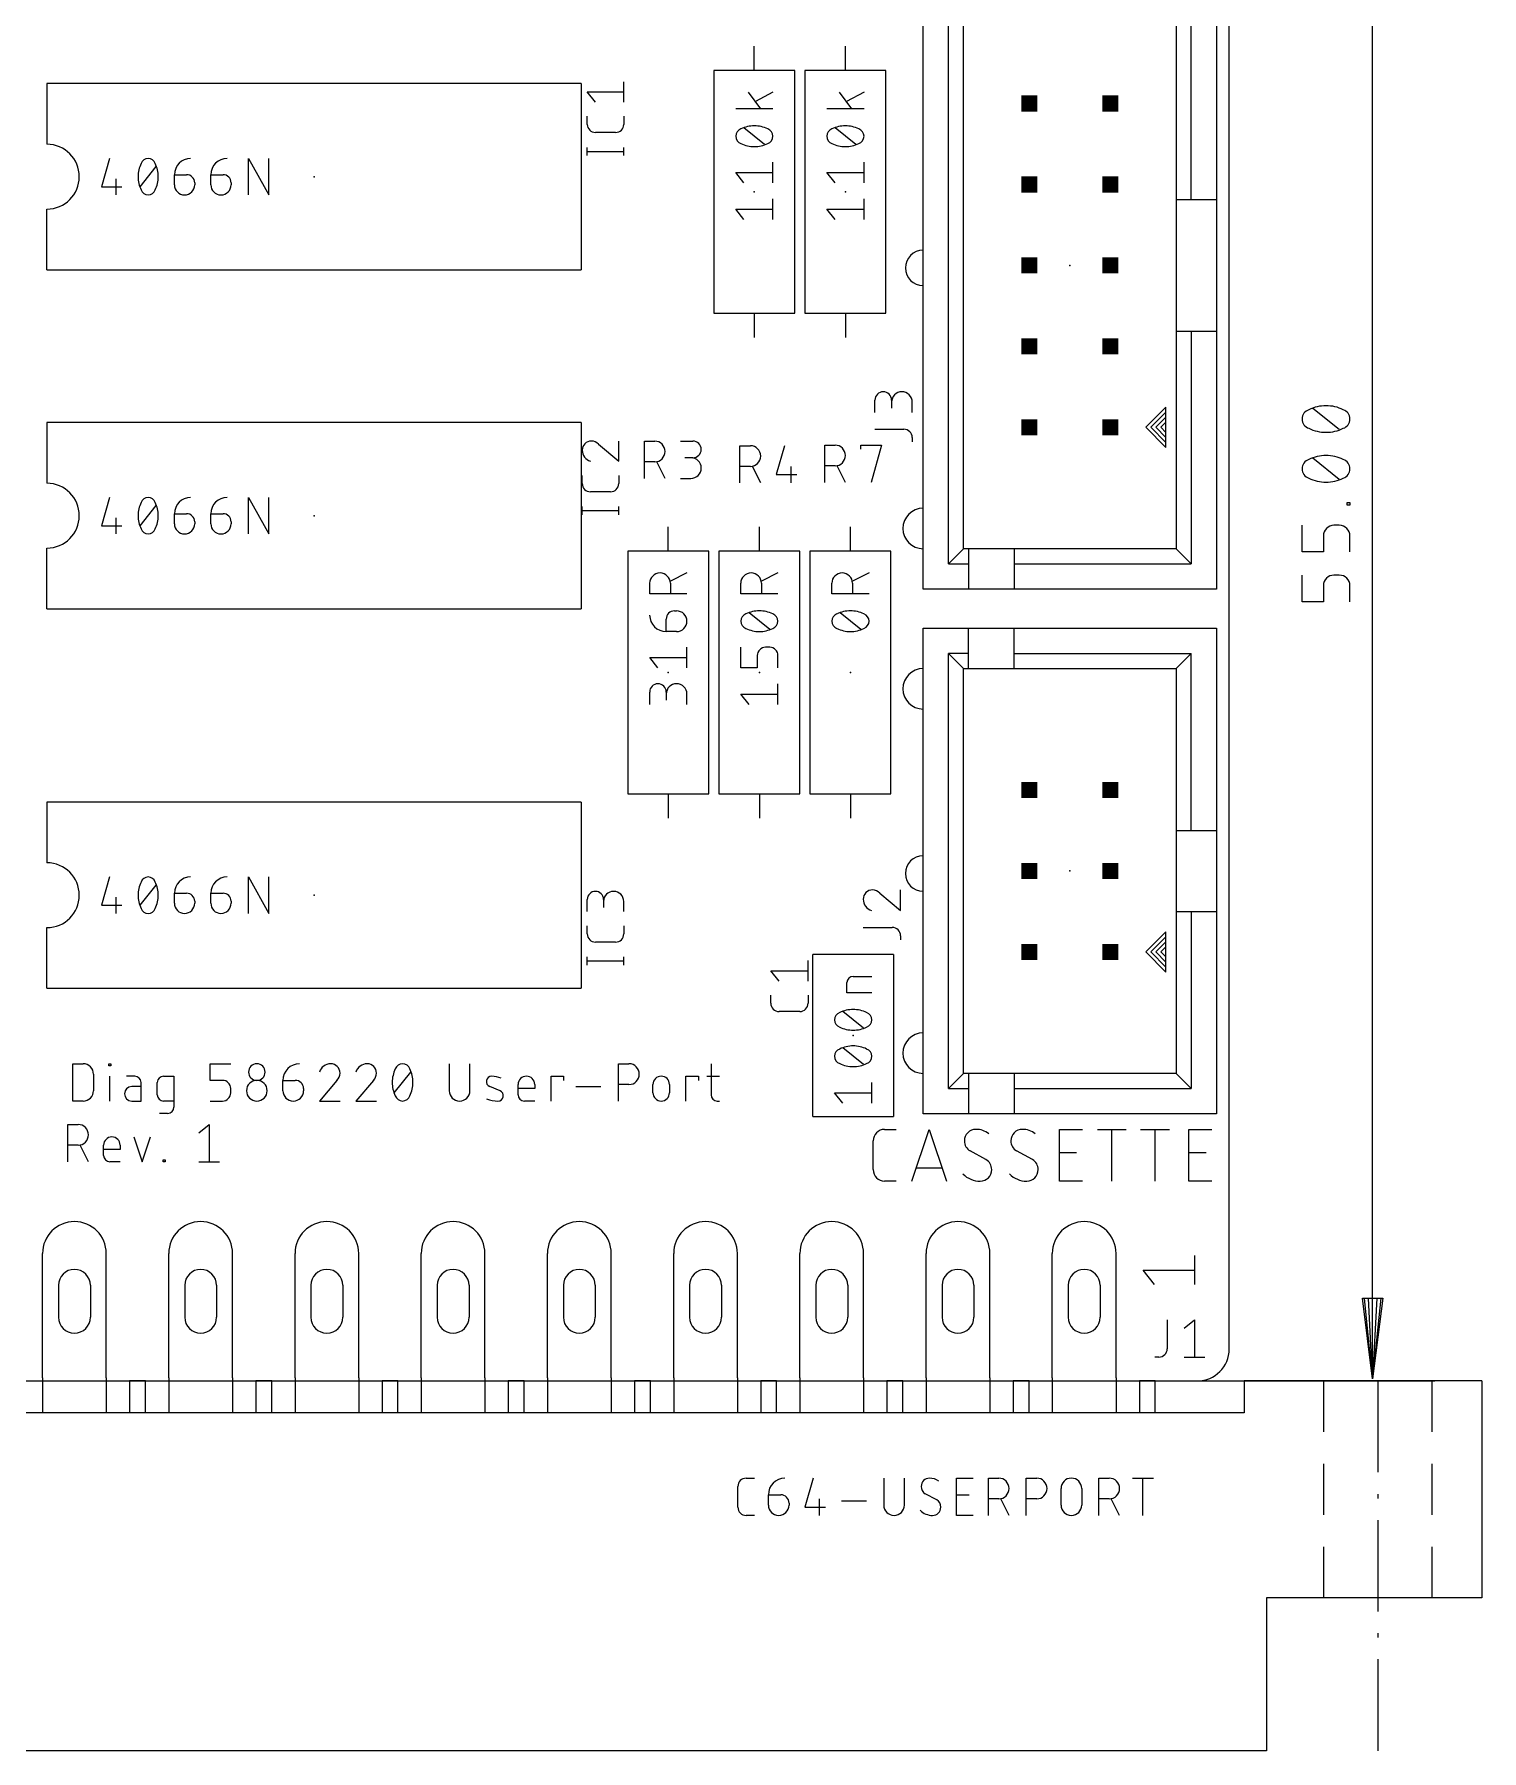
# Model space of a CAD drawing. Extents: x -7.6 to 60.9, y -11.6 to 79.9.
# Drawn here: x 15.5 to 60.9, y -11.6 to 42.2 of the extents above; entities that cross this region are included whole.
import ezdxf

# ---------------------------------------------------------------- set-up
doc = ezdxf.new("R2010")
doc.units = 0
for name, color, linetype in [('20', 30, 'CONTINUOUS'), ('21', 253, 'CONTINUOUS'), ('23', 7, 'CONTINUOUS'), ('25', 253, 'CONTINUOUS'), ('27', 253, 'CONTINUOUS'), ('47', 253, 'CONTINUOUS'), ('51', 253, 'CONTINUOUS')]:
    doc.layers.add(name, color=color, linetype=linetype)

# ---------------------------------------------------------------- blocks, each defined once
blk = doc.blocks.new('RECT')
blk.add_solid([(-0.5, -0.5), (0.5, -0.5), (-0.5, 0.5), (0.5, 0.5)])

msp = doc.modelspace()

# ---------------------------------------------------------------- linework, layer by layer
at = {"layer": '20'}
for p, q in [((53, 1), (53, 54)), ((1, 0), (52, 0))]:
    msp.add_line(p, q, dxfattribs=at)
msp.add_arc((52, 1), 1, 270, 0, dxfattribs=at)
at = {"layer": '21'}
for p, q in [((43.3962, 24.84), (43.3962, 45.16)), ((52.6038, 45.16), (52.6038, 37.0638)), ((44.19, 25.6337), (44.19, 44.3663)), ((51.81, 37.0638), (51.81, 44.3663)), ((44.6662, 26.11), (44.6662, 43.89)), ((51.3338, 43.89), (51.3338, 37.0638)), ((38.1, 41.1163), (38.1, 41.8783)), ((40.9575, 41.1163), (40.9575, 41.8783)), ((36.83, 41.1163), (36.83, 33.4963)), ((39.37, 41.1163), (36.83, 41.1163)), ((39.37, 33.4963), (39.37, 41.1163)), ((39.6875, 41.1163), (39.6875, 33.4963)), ((42.2275, 41.1163), (39.6875, 41.1163)), ((42.2275, 33.4963), (42.2275, 41.1163)), ((32.6707, 40.7035), (15.9068, 40.7035)), ((15.9068, 40.7035), (15.9068, 38.7985)), ((32.6707, 40.7035), (32.6707, 34.8615)), ((15.9068, 34.8615), (15.9068, 36.7665)), ((51.3338, 37.0638), (51.3338, 32.9362)), ((51.3338, 37.0638), (51.81, 37.0638)), ((51.81, 37.0638), (52.6038, 37.0638)), ((52.6038, 37.0638), (52.6038, 32.9362)), ((15.9068, 34.8615), (32.6707, 34.8615)), ((36.83, 33.4963), (39.37, 33.4963)), ((38.1, 33.4963), (38.1, 32.7343)), ((39.6875, 33.4963), (42.2275, 33.4963)), ((40.9575, 33.4963), (40.9575, 32.7343)), ((51.3338, 32.9362), (51.3338, 26.11)), ((51.3338, 32.9362), (51.81, 32.9362)), ((51.81, 32.9362), (52.6038, 32.9362)), ((51.81, 32.9362), (51.81, 25.6337)), ((52.6038, 32.9362), (52.6038, 24.84)), ((51.0162, 30.555), (50.3812, 29.92)), ((51.0162, 30.3962), (50.54, 29.92)), ((51.0162, 30.2375), (50.6987, 29.92)), ((51.0162, 30.3962), (51.0162, 30.555)), ((51.0162, 30.2375), (51.0162, 30.3962)), ((51.0162, 30.0787), (51.0162, 30.2375)), ((32.6707, 30.0673), (15.9068, 30.0673)), ((15.9068, 30.0673), (15.9068, 28.1623)), ((32.6707, 30.0673), (32.6707, 24.2253)), ((50.3812, 29.92), (51.0162, 29.285)), ((50.54, 29.92), (51.0162, 29.4437)), ((50.6987, 29.92), (51.0162, 29.6025)), ((51.0162, 30.0787), (50.8575, 29.92)), ((50.8575, 29.92), (51.0162, 29.7612)), ((51.0162, 29.7612), (51.0162, 30.0787)), ((51.0162, 29.6025), (51.0162, 29.7612)), ((51.0162, 29.4437), (51.0162, 29.6025)), ((51.0162, 29.285), (51.0162, 29.4437)), ((35.4013, 26.035), (35.4013, 26.797)), ((38.2587, 26.035), (38.2587, 26.797)), ((41.1163, 26.035), (41.1163, 26.797)), ((15.9068, 24.2253), (15.9068, 26.1303)), ((34.1313, 26.035), (34.1313, 18.415)), ((36.6713, 26.035), (34.1313, 26.035)), ((36.6713, 18.415), (36.6713, 26.035)), ((36.9888, 26.035), (36.9888, 18.415)), ((39.5288, 26.035), (36.9888, 26.035)), ((39.5288, 18.415), (39.5288, 26.035)), ((39.8463, 26.035), (39.8463, 18.415)), ((42.3863, 26.035), (39.8463, 26.035)), ((42.3863, 18.415), (42.3863, 26.035)), ((44.19, 25.6337), (44.6662, 26.11)), ((44.825, 26.11), (44.6662, 26.11)), ((46.2537, 26.11), (44.825, 26.11)), ((44.825, 26.11), (44.825, 25.6337)), ((51.3338, 26.11), (46.2537, 26.11)), ((46.2537, 26.11), (46.2537, 25.6337)), ((51.81, 25.6337), (51.3338, 26.11)), ((44.19, 25.6337), (44.825, 25.6337)), ((44.825, 25.6337), (44.825, 24.84)), ((46.2537, 25.6337), (46.2537, 24.84)), ((46.2537, 25.6337), (51.81, 25.6337)), ((44.825, 24.84), (43.3962, 24.84)), ((46.2537, 24.84), (44.825, 24.84)), ((52.6038, 24.84), (46.2537, 24.84)), ((15.9068, 24.2253), (32.6707, 24.2253)), ((43.3962, 8.38), (43.3962, 23.62)), ((43.3962, 23.62), (44.825, 23.62)), ((44.825, 23.62), (46.2537, 23.62)), ((44.825, 22.8263), (44.825, 23.62)), ((46.2537, 23.62), (52.6038, 23.62)), ((46.2537, 22.8263), (46.2537, 23.62)), ((52.6038, 23.62), (52.6038, 17.27)), ((44.19, 9.1737), (44.19, 22.8263)), ((44.825, 22.8263), (44.19, 22.8263)), ((44.6662, 22.35), (44.19, 22.8263)), ((44.825, 22.35), (44.825, 22.8263)), ((46.2537, 22.35), (46.2537, 22.8263)), ((46.2537, 22.8263), (51.81, 22.8263)), ((51.3338, 22.35), (51.81, 22.8263)), ((51.81, 17.27), (51.81, 22.8263)), ((44.6662, 9.65), (44.6662, 22.35)), ((44.6662, 22.35), (44.825, 22.35)), ((44.825, 22.35), (46.2537, 22.35)), ((46.2537, 22.35), (51.3338, 22.35)), ((51.3338, 22.35), (51.3338, 17.27)), ((34.1313, 18.415), (36.6713, 18.415)), ((35.4013, 18.415), (35.4013, 17.653)), ((36.9888, 18.415), (39.5288, 18.415)), ((38.2587, 18.415), (38.2587, 17.653)), ((39.8463, 18.415), (42.3863, 18.415)), ((41.1163, 18.415), (41.1163, 17.653)), ((32.6707, 18.161), (15.9068, 18.161)), ((15.9068, 18.161), (15.9068, 16.256)), ((32.6707, 18.161), (32.6707, 12.319)), ((51.3338, 17.27), (51.3338, 14.73)), ((51.3338, 17.27), (51.81, 17.27)), ((51.81, 17.27), (52.6038, 17.27)), ((52.6038, 17.27), (52.6038, 14.73)), ((51.3338, 14.73), (51.3338, 9.65)), ((51.3338, 14.73), (51.81, 14.73)), ((51.81, 14.73), (52.6038, 14.73)), ((51.81, 14.73), (51.81, 9.1737)), ((52.6038, 14.73), (52.6038, 8.38)), ((15.9068, 12.319), (15.9068, 14.224)), ((51.0162, 14.095), (50.3812, 13.46)), ((51.0162, 13.9362), (51.0162, 14.095)), ((51.0162, 13.9362), (50.54, 13.46)), ((51.0162, 13.7775), (50.6987, 13.46)), ((51.0162, 13.6187), (50.8575, 13.46)), ((51.0162, 13.7775), (51.0162, 13.9362)), ((51.0162, 13.6187), (51.0162, 13.7775)), ((51.0162, 13.3012), (51.0162, 13.6187)), ((39.9312, 8.3), (39.9312, 13.38)), ((42.4713, 13.38), (39.9312, 13.38)), ((42.4713, 13.38), (42.4713, 8.3)), ((50.3812, 13.46), (51.0162, 12.825)), ((50.54, 13.46), (51.0162, 12.9837)), ((50.6987, 13.46), (51.0162, 13.1425)), ((50.8575, 13.46), (51.0162, 13.3012)), ((51.0162, 13.1425), (51.0162, 13.3012)), ((51.0162, 12.9837), (51.0162, 13.1425)), ((51.0162, 12.825), (51.0162, 12.9837)), ((15.9068, 12.319), (32.6707, 12.319)), ((16.7196, 8.782), (16.7196, 9.9505)), ((16.7196, 9.9505), (17.0441, 9.9505)), ((17.8498, 9.8855), (17.8498, 9.9505)), ((17.8498, 9.9505), (17.9148, 9.9505)), ((17.9148, 9.8855), (17.8498, 9.8855)), ((17.9148, 9.9505), (17.9148, 9.8855)), ((21.0248, 9.4312), (21.0248, 9.9505)), ((21.0248, 9.9505), (21.6739, 9.9505)), ((28.5305, 9.9505), (28.5305, 9.1066)), ((29.1796, 9.1066), (29.1796, 9.9505)), ((33.8434, 8.782), (33.8434, 9.9505)), ((33.8434, 9.9505), (34.1679, 9.9505)), ((36.7438, 9.9505), (36.7438, 8.9768)), ((17.3687, 9.6259), (17.3687, 9.1066)), ((17.8823, 8.782), (17.8823, 9.561)), ((18.6652, 9.561), (18.4056, 9.561)), ((18.86, 9.2364), (18.5679, 9.2364)), ((18.86, 8.782), (18.86, 9.3663)), ((19.3694, 8.9768), (19.3694, 9.3663)), ((19.5641, 9.561), (19.8887, 9.561)), ((19.8887, 9.561), (19.8887, 8.5873)), ((21.4143, 9.4312), (21.0248, 9.4312)), ((21.6739, 9.0417), (21.6739, 9.1715)), ((23.3108, 9.4312), (23.7003, 9.4312)), ((23.3108, 9.1066), (23.3108, 9.4312)), ((23.9599, 9.1715), (23.9599, 9.1066)), ((25.0056, 9.4312), (24.4538, 8.782)), ((26.1486, 9.4312), (25.5968, 8.782)), ((26.8047, 9.0417), (27.324, 9.6908)), ((30.1222, 9.1066), (29.7977, 9.2364)), ((30.6909, 8.9768), (30.6909, 9.3013)), ((31.2102, 9.1715), (30.6909, 9.1715)), ((31.2102, 9.3013), (31.2102, 9.1715)), ((31.7263, 8.782), (31.7263, 9.561)), ((31.7263, 9.561), (32.1157, 9.561)), ((32.1157, 9.561), (32.1157, 9.4312)), ((32.5042, 9.2364), (33.2831, 9.2364)), ((34.1679, 9.3013), (33.8434, 9.3013)), ((34.92, 9.0417), (34.92, 9.3013)), ((35.4393, 9.3013), (35.4393, 9.0417)), ((35.9554, 8.782), (35.9554, 9.561)), ((35.9554, 9.561), (36.3448, 9.561)), ((36.3448, 9.561), (36.3448, 9.4312)), ((36.614, 9.561), (37.0035, 9.561)), ((44.19, 9.1737), (44.6662, 9.65)), ((44.19, 9.1737), (44.825, 9.1737)), ((44.825, 9.65), (44.6662, 9.65)), ((46.2537, 9.65), (44.825, 9.65)), ((44.825, 9.65), (44.825, 9.1737)), ((44.825, 9.1737), (44.825, 8.38)), ((51.3338, 9.65), (46.2537, 9.65)), ((46.2537, 9.65), (46.2537, 9.1737)), ((46.2537, 9.1737), (46.2537, 8.38)), ((46.2537, 9.1737), (51.81, 9.1737)), ((51.81, 9.1737), (51.3338, 9.65)), ((17.0441, 8.782), (16.7196, 8.782)), ((18.5679, 8.782), (18.86, 8.782)), ((19.8887, 8.782), (19.5641, 8.782)), ((21.0248, 8.782), (21.4143, 8.782)), ((24.4538, 8.782), (25.1029, 8.782)), ((25.5968, 8.782), (26.2459, 8.782)), ((31.2102, 8.782), (30.8857, 8.782)), ((36.9385, 8.782), (37.0035, 8.782)), ((19.6939, 8.3926), (19.4343, 8.3926)), ((39.9312, 8.3), (42.4713, 8.3)), ((44.825, 8.38), (43.3962, 8.38)), ((46.2537, 8.38), (44.825, 8.38)), ((52.6038, 8.38), (46.2537, 8.38)), ((16.5608, 6.8771), (16.5608, 8.0455)), ((16.5608, 8.0455), (16.8854, 8.0455)), ((18.6376, 7.656), (18.8973, 6.8771)), ((18.8973, 6.8771), (19.1569, 7.656)), ((20.6682, 7.7858), (20.9928, 8.0455)), ((20.9928, 8.0455), (20.9928, 6.8771)), ((42.1887, 7.8931), (42.5499, 7.8931)), ((43.0437, 6.2675), (43.5856, 7.8931)), ((43.5856, 7.8931), (44.1274, 6.2675)), ((47.67, 6.2675), (47.67, 7.8931)), ((47.67, 7.8931), (48.3925, 7.8931)), ((48.8655, 7.8931), (49.7686, 7.8931)), ((49.317, 6.2675), (49.317, 7.8931)), ((50.2202, 7.8931), (51.1233, 7.8931)), ((50.6717, 6.2675), (50.6717, 7.8931)), ((51.7342, 6.2675), (51.7342, 7.8931)), ((51.7342, 7.8931), (52.4567, 7.8931)), ((16.8854, 7.3963), (16.5608, 7.3963)), ((17.2099, 6.8771), (16.9503, 7.3963)), ((17.6851, 7.0718), (17.6851, 7.3963)), ((18.2044, 7.2665), (17.6851, 7.2665)), ((18.2044, 7.3963), (18.2044, 7.2665)), ((41.8274, 6.6287), (41.8274, 7.5318)), ((45.3675, 6.9448), (44.8708, 7.2157)), ((46.8264, 6.9448), (46.3297, 7.2157)), ((47.67, 7.1706), (48.2119, 7.1706)), ((51.7342, 7.1706), (52.276, 7.1706)), ((18.2044, 6.8771), (17.8799, 6.8771)), ((19.5506, 6.8771), (19.5506, 6.942)), ((19.5506, 6.942), (19.6155, 6.942)), ((19.6155, 6.8771), (19.5506, 6.8771)), ((19.6155, 6.942), (19.6155, 6.8771)), ((20.6682, 6.8771), (21.3173, 6.8771)), ((43.992, 6.6739), (43.1792, 6.6739)), ((42.5499, 6.2675), (42.1887, 6.2675)), ((48.3925, 6.2675), (47.67, 6.2675)), ((52.4567, 6.2675), (51.7342, 6.2675)), ((51.9238, 3.0287), (51.9238, 3.9318)), ((50.6594, 3.0287), (50.2982, 3.4803)), ((50.2982, 3.4803), (51.9238, 3.4803)), ((15.77, 0.1), (15.77, -1)), ((17.77, 0.1), (17.77, -1)), ((19, 0), (18.5, 0)), ((18.5, 0), (18.5, -1)), ((19, -1), (19, 0)), ((19.73, 0.1), (19.73, -1)), ((21.73, 0.1), (21.73, -1)), ((22.96, 0), (22.46, 0)), ((22.46, 0), (22.46, -1)), ((22.96, -1), (22.96, 0)), ((23.69, 0.1), (23.69, -1)), ((25.69, 0.1), (25.69, -1)), ((26.92, 0), (26.42, 0)), ((26.42, 0), (26.42, -1)), ((26.92, -1), (26.92, 0)), ((27.65, 0.1), (27.65, -1)), ((29.65, 0.1), (29.65, -1)), ((30.88, 0), (30.38, 0)), ((30.38, 0), (30.38, -1)), ((30.88, -1), (30.88, 0)), ((31.61, 0.1), (31.61, -1)), ((33.61, 0.1), (33.61, -1)), ((34.84, 0), (34.34, 0)), ((34.34, 0), (34.34, -1)), ((34.84, -1), (34.84, 0)), ((35.57, 0.1), (35.57, -1)), ((37.57, 0.1), (37.57, -1)), ((38.8, 0), (38.3, 0)), ((38.3, 0), (38.3, -1)), ((38.8, -1), (38.8, 0)), ((39.53, 0.1), (39.53, -1)), ((41.53, 0.1), (41.53, -1)), ((42.76, 0), (42.26, 0)), ((42.26, 0), (42.26, -1)), ((42.76, -1), (42.76, 0)), ((43.49, 0.1), (43.49, -1)), ((45.49, 0.1), (45.49, -1)), ((46.72, 0), (46.22, 0)), ((46.22, 0), (46.22, -1)), ((46.72, -1), (46.72, 0)), ((47.45, 0.1), (47.45, -1)), ((49.45, 0.1), (49.45, -1)), ((50.68, 0), (50.18, 0)), ((50.18, 0), (50.18, -1)), ((50.68, -1), (50.68, 0)), ((55.97, 0), (53.47, 0)), ((53.47, 0), (53.47, -1)), ((57.67, 0), (55.97, 0)), ((55.97, -1.6), (55.97, 0)), ((59.37, 0), (57.67, 0)), ((57.67, -2.8667), (57.67, 0)), ((60.92, 0), (59.37, 0)), ((59.37, -1.6), (59.37, 0)), ((60.92, 0), (60.92, -6.8)), ((53.47, -1), (-0.13, -1)), ((55.97, -4.2), (55.97, -2.6)), ((59.37, -4.2), (59.37, -2.6)), ((57.67, -3.6853), (57.67, -3.548)), ((57.67, -7.2333), (57.67, -4.3667)), ((55.97, -6.8), (55.97, -5.2)), ((59.37, -6.8), (59.37, -5.2)), ((55.97, -6.8), (54.17, -6.8)), ((54.17, -6.8), (54.17, -11.6)), ((59.37, -6.8), (55.97, -6.8)), ((60.92, -6.8), (59.37, -6.8)), ((57.67, -8.052), (57.67, -7.9147)), ((57.67, -11.6), (57.67, -8.7333)), ((54.17, -11.6), (-0.83, -11.6))]:
    msp.add_line(p, q, dxfattribs=at)
for centre, radius, start, end in [((15.9068, 37.7825), 1.016, 270, 90), ((43.3962, 34.9207), 0.5556, 90, 270), ((15.9068, 27.1463), 1.016, 270, 90), ((43.3962, 26.745), 0.635, 90, 270), ((43.3962, 21.715), 0.635, 90, 270), ((15.9068, 15.24), 1.016, 270, 90), ((43.3962, 15.9207), 0.5556, 90, 270), ((43.3962, 10.285), 0.635, 90, 270), ((17.0441, 9.6259), 0.3246, 0, 90), ((22.4924, 9.6908), 0.2596, 0, 180), ((23.8301, 9.4312), 0.5193, 90.0003, 180), ((24.8108, 9.5752), 0.3753, 90.0001, 162.0549), ((24.8108, 9.6584), 0.2921, 0, 90), ((25.9538, 9.5752), 0.3753, 90.0001, 162.0549), ((25.9538, 9.6584), 0.2921, 0, 90), ((27.7027, 9.3663), 0.9628, 154.0109, 180.0001), ((27.0644, 9.7103), 0.2402, 90, 161.0751), ((27.0644, 9.7103), 0.2402, 18.9248, 90.0002), ((26.4261, 9.3663), 0.9629, 359.9999, 25.9891), ((34.1679, 9.6259), 0.3246, 270, 90), ((18.5679, 9.0092), 0.2272, 90, 270), ((18.6652, 9.3663), 0.1947, 0, 90), ((19.5641, 9.3663), 0.1947, 90, 180), ((21.4143, 9.1715), 0.2596, 0, 90), ((22.4924, 9.1066), 0.3246, 0, 180), ((22.4924, 9.6908), 0.2596, 180, 0), ((23.7003, 9.1715), 0.2596, 0, 90), ((24.7892, 9.6584), 0.3138, 313.604, 359.9996), ((25.9322, 9.6584), 0.3138, 313.604, 359.9996), ((27.7027, 9.3663), 0.9629, 180, 205.9888), ((26.4261, 9.3663), 0.9629, 334.0112, 360), ((29.8602, 9.3927), 0.1683, 89.1818, 248.1989), ((29.8521, 8.8239), 0.7371, 65.7612, 89.1819), ((30.9506, 9.3013), 0.2596, 0, 180), ((35.1797, 9.3013), 0.2596, 0, 180), ((17.0441, 9.1066), 0.3246, 269.9994, 0), ((19.5641, 8.9768), 0.1947, 180, 270), ((21.4143, 9.0417), 0.2596, 270, 0), ((22.4924, 9.1066), 0.3246, 180, 0), ((23.6354, 9.1066), 0.3246, 180, 0), ((27.0644, 9.0222), 0.2402, 198.9254, 269.9998), ((27.0644, 9.0222), 0.2402, 270, 341.0747), ((28.8551, 9.1066), 0.3246, 180, 0), ((30.0731, 9.8828), 1.1008, 250.209, 269.1819), ((30.0597, 8.9503), 0.1683, 269.1818, 68.1989), ((30.8857, 8.9768), 0.1947, 180, 270), ((35.1797, 9.0417), 0.2596, 180, 0), ((36.9385, 8.9768), 0.1947, 180, 270), ((19.6939, 8.5873), 0.1947, 270.0009, 0), ((16.8854, 7.7209), 0.3246, 270, 90), ((17.9448, 7.3963), 0.2596, 0, 180), ((42.1887, 7.5318), 0.3612, 90.0005, 180), ((45.0514, 7.5318), 0.3612, 89.9995, 180), ((45.0514, 7.2157), 0.6773, 53.1301, 89.9995), ((46.5103, 7.5318), 0.3612, 89.9995, 180), ((46.5103, 7.2157), 0.6773, 53.1301, 89.9995), ((17.8799, 7.0718), 0.1947, 180, 270), ((45.0571, 7.5318), 0.3669, 179.9998, 239.49), ((46.516, 7.5318), 0.3669, 179.9998, 239.49), ((42.1887, 6.6287), 0.3612, 180, 270), ((45.1869, 7.0306), 0.7631, 224.7608, 269.9999), ((45.1869, 6.6287), 0.3612, 270, 0), ((45.1812, 6.6287), 0.3669, 0, 59.4898), ((46.6458, 7.0306), 0.7631, 224.7608, 269.9999), ((46.6458, 6.6287), 0.3612, 270, 0), ((46.6402, 6.6287), 0.3669, 0, 59.4898)]:
    msp.add_arc(centre, radius, start, end, dxfattribs=at)
at = {"layer": '23'}
for p in [(24.2888, 37.7825), (38.1, 37.3062), (40.9575, 37.3062), (48, 35), (24.2888, 27.1463), (35.4013, 22.225), (38.2587, 22.225), (41.1163, 22.225), (48, 16), (24.2888, 15.24), (41.2013, 10.84), (26.67, 0)]:
    msp.add_point(p, dxfattribs=at)
at = {"layer": '25'}
for p, q in [((33.1153, 40.1256), (32.8612, 40.4431)), ((32.8612, 40.4431), (34.0042, 40.4431)), ((34.0042, 40.1256), (34.0042, 40.7606)), ((32.8612, 39.4234), (32.8612, 39.6774)), ((34.0042, 39.6774), (34.0042, 39.4234)), ((33.7503, 39.1694), (33.1153, 39.1694)), ((32.8612, 38.4492), (32.8612, 38.7033)), ((32.8612, 38.5763), (34.0042, 38.5763)), ((34.0042, 38.4492), (34.0042, 38.7033)), ((41.8858, 30.3851), (41.8858, 30.7746)), ((42.4051, 30.7746), (42.4051, 30.515)), ((43.0542, 30.3851), (43.0542, 30.7097)), ((41.8858, 29.8578), (42.7946, 29.8578)), ((33.2105, 29.3941), (33.8455, 28.8544)), ((33.8455, 28.8544), (33.8455, 29.4894)), ((34.6508, 28.3171), (34.6508, 29.4855)), ((34.6508, 29.4855), (34.9754, 29.4855)), ((35.7864, 29.4855), (36.1759, 29.4855)), ((37.6508, 28.1745), (37.6508, 29.343)), ((37.6508, 29.343), (37.9754, 29.343)), ((39.0461, 29.343), (38.7864, 28.4342)), ((40.3096, 28.1908), (40.3096, 29.3592)), ((40.3096, 29.3592), (40.6341, 29.3592)), ((41.4452, 29.2294), (41.4452, 29.3592)), ((41.4452, 29.3592), (42.0943, 29.3592)), ((42.0943, 29.3592), (41.7697, 28.1908)), ((43.0542, 29.5982), (43.0542, 29.4683)), ((34.9754, 28.8363), (34.6508, 28.8363)), ((35.2999, 28.3171), (35.0403, 28.8363)), ((36.1759, 28.9662), (35.9163, 28.9662)), ((37.9754, 28.6938), (37.6508, 28.6938)), ((38.2999, 28.1745), (38.0403, 28.6938)), ((39.2408, 28.6938), (39.2408, 28.1745)), ((40.6341, 28.7101), (40.3096, 28.7101)), ((40.9587, 28.1908), (40.699, 28.7101)), ((32.7025, 28.1522), (32.7025, 28.4062)), ((33.8455, 28.4062), (33.8455, 28.1522)), ((35.7864, 28.3171), (36.111, 28.3171)), ((38.7864, 28.4342), (39.4355, 28.4342)), ((33.5915, 27.8982), (32.9565, 27.8982)), ((32.7025, 27.178), (32.7025, 27.432)), ((32.7025, 27.305), (33.8455, 27.305)), ((33.8455, 27.178), (33.8455, 27.432)), ((32.8612, 14.7256), (32.8612, 15.1066)), ((33.3693, 15.1066), (33.3693, 14.8526)), ((42.0376, 15.3081), (42.6867, 14.7564)), ((42.6867, 14.7564), (42.6867, 15.4055)), ((34.0042, 14.7256), (34.0042, 15.0431)), ((32.8612, 14.0234), (32.8612, 14.2774)), ((34.0042, 14.2774), (34.0042, 14.0234)), ((41.5183, 14.2291), (42.4271, 14.2291)), ((33.7503, 13.7694), (33.1153, 13.7694)), ((42.6867, 13.9694), (42.6867, 13.8396)), ((32.8612, 13.0493), (32.8612, 13.3033)), ((32.8612, 13.1763), (34.0042, 13.1763)), ((34.0042, 13.0493), (34.0042, 13.3033)), ((39.7855, 12.5451), (39.7855, 13.1942)), ((38.8767, 12.5451), (38.617, 12.8696)), ((38.617, 12.8696), (39.7855, 12.8696)), ((38.617, 11.8489), (38.617, 12.1086)), ((39.7855, 12.1086), (39.7855, 11.8489)), ((39.5258, 11.5893), (38.8767, 11.5893)), ((51.054, 1.918), (51.054, 1.0092)), ((51.5814, 1.6583), (51.9059, 1.918)), ((51.9059, 1.918), (51.9059, 0.7496)), ((50.7944, 0.7496), (50.6646, 0.7496)), ((51.5814, 0.7496), (52.2305, 0.7496))]:
    msp.add_line(p, q, dxfattribs=at)
for centre, radius, start, end in [((33.1153, 39.4234), 0.254, 180, 270), ((33.7503, 39.4234), 0.254, 270, 0), ((42.1454, 30.7746), 0.2596, 0, 180), ((42.7296, 30.7097), 0.3246, 0, 180), ((42.7946, 29.5982), 0.2596, 0, 90), ((32.9883, 29.2036), 0.2858, 90, 180), ((33.0696, 29.2036), 0.3671, 180, 252.0547), ((32.9883, 29.1825), 0.3069, 43.6027, 90.0001), ((34.9754, 29.1609), 0.3246, 270, 90), ((36.1759, 29.2258), 0.2596, 270, 90), ((37.9754, 29.0184), 0.3246, 270, 90), ((40.6341, 29.0346), 0.3246, 270, 90), ((36.111, 28.6416), 0.3246, 270, 90), ((32.9565, 28.1522), 0.254, 180, 270), ((33.5915, 28.1522), 0.254, 270, 0), ((33.1153, 15.1066), 0.254, 0, 180), ((33.6868, 15.0431), 0.3175, 0, 180), ((41.8104, 15.1134), 0.2921, 90, 180), ((41.8936, 15.1134), 0.3753, 180.0001, 252.0554), ((41.8104, 15.0918), 0.3137, 43.6034, 90.0002), ((33.1153, 14.0234), 0.254, 180, 270), ((33.7503, 14.0234), 0.254, 270, 0), ((42.4271, 13.9694), 0.2596, 0, 90), ((38.8767, 11.8489), 0.2596, 180.0014, 270), ((39.5258, 11.8489), 0.2596, 270, 0), ((50.7944, 1.0092), 0.2596, 270, 0)]:
    msp.add_arc(centre, radius, start, end, dxfattribs=at)
at = {"layer": '27'}
for p, q in [((37.9053, 40.4305), (38.2947, 39.9112)), ((38.6842, 40.4305), (38.1325, 40.1384)), ((40.7628, 40.4305), (41.1522, 39.9112)), ((41.5417, 40.4305), (40.99, 40.1384)), ((38.6842, 39.9112), (37.5158, 39.9112)), ((41.5417, 39.9112), (40.3733, 39.9112)), ((38.4246, 38.7927), (37.7754, 39.312)), ((41.2821, 38.7927), (40.6329, 39.312)), ((17.8753, 38.354), (17.6212, 37.465)), ((22.2314, 37.211), (22.2314, 38.354)), ((22.2314, 38.354), (22.8664, 37.211)), ((22.8664, 37.211), (22.8664, 38.354)), ((38.6842, 37.5848), (38.6842, 38.2339)), ((41.5417, 37.5848), (41.5417, 38.2339)), ((18.0658, 37.719), (18.0658, 37.211)), ((18.8278, 37.465), (19.3358, 38.1)), ((19.9073, 37.846), (20.2883, 37.846)), ((19.9073, 37.5285), (19.9073, 37.846)), ((21.0503, 37.846), (21.4313, 37.846)), ((21.0503, 37.5285), (21.0503, 37.846)), ((37.7754, 37.5848), (37.5158, 37.9094)), ((37.5158, 37.9094), (38.6842, 37.9094)), ((40.6329, 37.5848), (40.3733, 37.9094)), ((40.3733, 37.9094), (41.5417, 37.9094)), ((17.6212, 37.465), (18.2563, 37.465)), ((20.5422, 37.592), (20.5422, 37.5285)), ((21.6852, 37.592), (21.6852, 37.5285)), ((37.7754, 36.4418), (37.5158, 36.7664)), ((37.5158, 36.7664), (38.6842, 36.7664)), ((38.6842, 36.4418), (38.6842, 37.0909)), ((40.6329, 36.4418), (40.3733, 36.7664)), ((40.3733, 36.7664), (41.5417, 36.7664)), ((41.5417, 36.4418), (41.5417, 37.0909)), ((17.8753, 27.7178), (17.6212, 26.8288)), ((18.8278, 26.8288), (19.3358, 27.4638)), ((22.2314, 26.5748), (22.2314, 27.7178)), ((22.2314, 27.7178), (22.8664, 26.5748)), ((22.8664, 26.5748), (22.8664, 27.7178)), ((18.0658, 27.0828), (18.0658, 26.5748)), ((19.9073, 27.2097), (20.2883, 27.2097)), ((19.9073, 26.8923), (19.9073, 27.2097)), ((20.5422, 26.9558), (20.5422, 26.8923)), ((21.0503, 27.2097), (21.4313, 27.2097)), ((21.0503, 26.8923), (21.0503, 27.2097)), ((21.6852, 26.9558), (21.6852, 26.8923)), ((17.6212, 26.8288), (18.2563, 26.8288)), ((35.9855, 25.3492), (35.4662, 25.0896)), ((38.843, 25.3492), (38.3237, 25.0896)), ((41.7005, 25.3492), (41.1812, 25.0896)), ((34.8171, 24.7001), (34.8171, 25.0246)), ((35.4662, 25.0246), (35.4662, 24.7001)), ((37.6746, 24.7001), (37.6746, 25.0246)), ((38.3237, 25.0246), (38.3237, 24.7001)), ((40.5321, 24.7001), (40.5321, 25.0246)), ((41.1812, 25.0246), (41.1812, 24.7001)), ((35.9855, 24.7001), (34.8171, 24.7001)), ((38.843, 24.7001), (37.6746, 24.7001)), ((41.7005, 24.7001), (40.5321, 24.7001)), ((35.3363, 23.5116), (35.3363, 23.9011)), ((35.596, 24.1607), (35.6609, 24.1607)), ((38.5833, 23.5765), (37.9342, 24.0958)), ((41.4408, 23.5765), (40.7917, 24.0958)), ((35.6609, 23.5116), (35.3363, 23.5116)), ((35.0767, 22.3686), (34.8171, 22.6932)), ((34.8171, 22.6932), (35.9855, 22.6932)), ((35.9855, 22.3686), (35.9855, 23.0177)), ((37.6746, 22.3686), (37.6746, 23.0177)), ((38.1938, 22.7581), (38.1938, 22.3686)), ((38.5833, 23.0177), (38.4535, 23.0177)), ((38.843, 22.3686), (38.843, 22.7581)), ((38.1938, 22.3686), (37.6746, 22.3686)), ((34.8171, 21.2256), (34.8171, 21.6151)), ((35.3363, 21.6151), (35.3363, 21.3555)), ((35.9855, 21.2256), (35.9855, 21.5502)), ((37.9342, 21.2256), (37.6746, 21.5502)), ((37.6746, 21.5502), (38.843, 21.5502)), ((38.843, 21.2256), (38.843, 21.8747)), ((17.8753, 15.8115), (17.6212, 14.9225)), ((22.2314, 14.6685), (22.2314, 15.8115)), ((22.2314, 15.8115), (22.8664, 14.6685)), ((22.8664, 14.6685), (22.8664, 15.8115)), ((18.0658, 15.1765), (18.0658, 14.6685)), ((18.8278, 14.9225), (19.3358, 15.5575)), ((19.9073, 15.3035), (20.2883, 15.3035)), ((19.9073, 14.986), (19.9073, 15.3035)), ((21.0503, 15.3035), (21.4313, 15.3035)), ((21.0503, 14.986), (21.0503, 15.3035)), ((17.6212, 14.9225), (18.2563, 14.9225)), ((20.5422, 15.0495), (20.5422, 14.986)), ((21.6852, 15.0495), (21.6852, 14.986)), ((41.0065, 12.1749), (41.0065, 12.4995)), ((41.2013, 12.6942), (41.7855, 12.6942)), ((41.7855, 12.1749), (41.0065, 12.1749)), ((41.5258, 11.07), (40.8767, 11.5893)), ((41.5258, 9.927), (40.8767, 10.4463)), ((41.7855, 8.7191), (41.7855, 9.3682)), ((40.8767, 8.7191), (40.617, 9.0437)), ((40.617, 9.0437), (41.7855, 9.0437)), ((37.8439, -3.0508), (38.1036, -3.0508)), ((39.9428, -3.0508), (39.6831, -3.9596)), ((42.1596, -3.0508), (42.1596, -3.8946)), ((42.8087, -3.8946), (42.8087, -3.0508)), ((44.4479, -4.2192), (44.4479, -3.0508)), ((44.4479, -3.0508), (44.9672, -3.0508)), ((45.4436, -4.2192), (45.4436, -3.0508)), ((45.4436, -3.0508), (45.7681, -3.0508)), ((46.6342, -4.2192), (46.6342, -3.0508)), ((46.6342, -3.0508), (46.9588, -3.0508)), ((48.9107, -4.2192), (48.9107, -3.0508)), ((48.9107, -3.0508), (49.2352, -3.0508)), ((49.9701, -3.0508), (50.6192, -3.0508)), ((50.2946, -4.2192), (50.2946, -3.0508)), ((37.5843, -3.9596), (37.5843, -3.3104)), ((38.5401, -3.5701), (38.9296, -3.5701)), ((38.5401, -3.8946), (38.5401, -3.5701)), ((40.1375, -3.6999), (40.1375, -4.2192)), ((40.8374, -3.7648), (41.6163, -3.7648)), ((43.8219, -3.7324), (43.4649, -3.5376)), ((44.4479, -3.5701), (44.8373, -3.5701)), ((45.7681, -3.6999), (45.4436, -3.6999)), ((46.0927, -4.2192), (45.833, -3.6999)), ((46.9588, -3.6999), (46.6342, -3.6999)), ((47.7222, -3.8946), (47.7222, -3.3754)), ((48.3713, -3.3754), (48.3713, -3.8946)), ((49.2352, -3.6999), (48.9107, -3.6999)), ((49.5598, -4.2192), (49.3001, -3.6999)), ((38.1036, -4.2192), (37.8439, -4.2192)), ((39.1892, -3.8297), (39.1892, -3.8946)), ((39.6831, -3.9596), (40.3322, -3.9596)), ((44.9672, -4.2192), (44.4479, -4.2192))]:
    msp.add_line(p, q, dxfattribs=at)
for centre, radius, start, end in [((38.1, 38.4141), 0.9629, 90.0001, 115.9889), ((38.1, 38.414), 0.9629, 64.0112, 90), ((40.9575, 38.4141), 0.9629, 90.0001, 115.9889), ((40.9575, 38.414), 0.9629, 64.0112, 90), ((37.756, 39.0524), 0.2402, 108.924, 180.0001), ((37.756, 39.0524), 0.2402, 180, 251.0758), ((38.1, 39.6907), 0.9629, 244.0111, 269.9999), ((38.1, 39.6907), 0.9629, 270, 295.9888), ((38.444, 39.0524), 0.2402, 0, 71.0747), ((38.444, 39.0524), 0.2402, 288.9254, 359.9998), ((40.6135, 39.0524), 0.2402, 108.924, 180.0001), ((40.6135, 39.0524), 0.2402, 180, 251.0758), ((40.9575, 39.6907), 0.9629, 244.0111, 269.9999), ((40.9575, 39.6907), 0.9629, 270, 295.9888), ((41.3015, 39.0524), 0.2402, 0, 71.0747), ((41.3015, 39.0524), 0.2402, 288.9254, 359.9998), ((19.0817, 38.1191), 0.235, 90, 161.0754), ((19.0817, 38.1191), 0.235, 18.9246, 90), ((20.4153, 37.846), 0.508, 90, 180), ((21.5583, 37.846), 0.508, 90, 180), ((19.7062, 37.7825), 0.9419, 154.0108, 180), ((19.7062, 37.7825), 0.9419, 180, 205.9892), ((18.4573, 37.7825), 0.9419, 360, 25.9892), ((18.4573, 37.7825), 0.9419, 334.0108, 0), ((20.2883, 37.592), 0.254, 0, 90), ((21.4313, 37.592), 0.254, 0, 90), ((19.0817, 37.446), 0.235, 198.9246, 270), ((19.0817, 37.446), 0.235, 270, 341.0754), ((20.2248, 37.5285), 0.3175, 180, 0), ((21.3678, 37.5285), 0.3175, 180, 0), ((19.7062, 27.1463), 0.9419, 154.0108, 180), ((19.0817, 27.4828), 0.235, 90, 161.0754), ((19.0817, 27.4828), 0.235, 18.9246, 90), ((18.4573, 27.1463), 0.9419, 360, 25.9892), ((20.4153, 27.2097), 0.508, 90, 180), ((21.5583, 27.2097), 0.508, 90, 180), ((19.7062, 27.1463), 0.9419, 180, 205.9892), ((18.4573, 27.1463), 0.9419, 334.0108, 0), ((20.2883, 26.9558), 0.254, 0, 90), ((21.4313, 26.9558), 0.254, 0, 90), ((19.0817, 26.8097), 0.235, 198.9246, 270), ((19.0817, 26.8097), 0.235, 270, 341.0754), ((20.2248, 26.8923), 0.3175, 180, 0), ((21.3678, 26.8923), 0.3175, 180, 0), ((35.1416, 25.0246), 0.3246, 0, 180), ((37.9991, 25.0246), 0.3246, 0, 180), ((40.8566, 25.0246), 0.3246, 0, 180), ((35.3363, 24.0309), 0.5193, 180.0007, 270), ((35.596, 23.9011), 0.2596, 90, 180), ((35.6609, 23.8362), 0.3246, 270, 90), ((37.9147, 23.8362), 0.2402, 108.924, 180.0001), ((37.9147, 23.8362), 0.2402, 180, 251.0758), ((38.2588, 23.1979), 0.9629, 90.0001, 115.9889), ((38.2587, 23.1979), 0.9629, 64.0112, 90), ((38.6028, 23.8362), 0.2402, 0, 71.0747), ((38.6028, 23.8362), 0.2402, 288.9254, 359.9998), ((40.7722, 23.8362), 0.2402, 108.924, 180.0001), ((40.7722, 23.8362), 0.2402, 180, 251.0758), ((41.1163, 23.1979), 0.9629, 90.0001, 115.9889), ((41.1163, 23.1979), 0.9629, 64.0112, 90), ((41.4603, 23.8362), 0.2402, 0, 71.0747), ((41.4603, 23.8362), 0.2402, 288.9254, 359.9998), ((38.2587, 24.4745), 0.9629, 244.0111, 269.9999), ((38.2587, 24.4745), 0.9629, 270, 295.9888), ((41.1163, 24.4745), 0.9629, 244.0111, 269.9999), ((41.1163, 24.4745), 0.9629, 270, 295.9888), ((38.4535, 22.7581), 0.2596, 90, 180), ((38.5833, 22.7581), 0.2596, 0, 90), ((35.0767, 21.6151), 0.2596, 0, 180), ((35.6609, 21.5502), 0.3246, 0, 180), ((19.7062, 15.24), 0.9419, 154.0108, 180), ((19.0817, 15.5766), 0.235, 90, 161.0754), ((19.0817, 15.5766), 0.235, 18.9246, 90), ((18.4573, 15.24), 0.9419, 360, 25.9892), ((20.4153, 15.3035), 0.508, 90, 180), ((21.5583, 15.3035), 0.508, 90, 180), ((19.7062, 15.24), 0.9419, 180, 205.9892), ((18.4573, 15.24), 0.9419, 334.0108, 0), ((20.2883, 15.0495), 0.254, 0, 90), ((21.4313, 15.0495), 0.254, 0, 90), ((19.0817, 14.9035), 0.235, 198.9246, 270), ((19.0817, 14.9035), 0.235, 270, 341.0754), ((20.2248, 14.986), 0.3175, 180, 0), ((21.3678, 14.986), 0.3175, 180, 0), ((41.2013, 12.4995), 0.1947, 90.0009, 180), ((40.8572, 11.3297), 0.2402, 108.924, 180.0001), ((40.8572, 11.3297), 0.2402, 180, 251.0758), ((41.2013, 10.6913), 0.9629, 90.0001, 115.9889), ((41.2013, 10.6913), 0.9629, 64.0112, 90), ((41.5453, 11.3297), 0.2402, 0, 71.0747), ((41.5453, 11.3297), 0.2402, 288.9254, 359.9998), ((41.2013, 11.968), 0.9629, 244.0111, 269.9999), ((41.2013, 11.968), 0.9629, 270, 295.9888), ((40.8572, 10.1867), 0.2402, 108.924, 180.0001), ((41.2013, 9.5484), 0.9629, 90.0001, 115.9889), ((41.2013, 9.5483), 0.9629, 64.0112, 90), ((41.5453, 10.1867), 0.2402, 0, 71.0747), ((40.8572, 10.1867), 0.2402, 180, 251.0758), ((41.2013, 10.825), 0.9629, 244.0111, 269.9999), ((41.2013, 10.825), 0.9629, 270, 295.9888), ((41.5453, 10.1867), 0.2402, 288.9254, 359.9998), ((37.8439, -3.3104), 0.2596, 90.0014, 180), ((39.0594, -3.5701), 0.5193, 90.0007, 180), ((43.5947, -3.3104), 0.2596, 90, 180), ((43.5947, -3.5376), 0.4868, 53.1294, 90), ((45.7681, -3.3754), 0.3246, 270, 90), ((46.9588, -3.3754), 0.3246, 270, 90), ((48.0468, -3.3754), 0.3246, 0, 180), ((49.2352, -3.3754), 0.3246, 270, 90), ((38.9296, -3.8297), 0.2596, 0, 90), ((43.5988, -3.3104), 0.2637, 179.9998, 239.4902), ((43.688, -3.9596), 0.2637, 0.0001, 59.4899), ((37.8439, -3.9596), 0.2596, 180, 270), ((38.8647, -3.8946), 0.3246, 180, 0), ((42.4842, -3.8946), 0.3246, 180, 0), ((43.6921, -3.6707), 0.5485, 224.761, 269.9999), ((43.6921, -3.9596), 0.2596, 270, 0), ((48.0468, -3.8946), 0.3246, 180, 0)]:
    msp.add_arc(centre, radius, start, end, dxfattribs=at)
at = {"layer": '47'}
for p, q in [((57.5, 0.065), (57.5, 54.935)), ((56.4528, 29.8466), (55.6202, 30.5126)), ((56.4528, 28.2834), (55.6202, 28.9495)), ((56.7025, 27.4807), (56.7025, 27.5639)), ((56.7025, 27.5639), (56.7858, 27.5639)), ((56.7858, 27.4807), (56.7025, 27.4807)), ((56.7858, 27.5639), (56.7858, 27.4807)), ((55.2872, 26.0118), (55.2872, 26.8444)), ((55.9532, 26.5114), (55.9532, 26.0118)), ((56.4528, 26.8444), (56.2863, 26.8444)), ((56.7858, 26.0118), (56.7858, 26.5114)), ((55.9532, 26.0118), (55.2872, 26.0118)), ((55.2872, 24.4487), (55.2872, 25.2813)), ((55.9532, 24.9482), (55.9532, 24.4487)), ((56.4528, 25.2813), (56.2863, 25.2813)), ((56.7858, 24.4487), (56.7858, 24.9482)), ((55.9532, 24.4487), (55.2872, 24.4487)), ((57.5, 0.065), (57.1808, 2.6)), ((57.1808, 2.6), (57.8192, 2.6)), ((57.5, 0.065), (57.24, 2.6)), ((57.5, 0.065), (57.37, 2.6)), ((57.8192, 2.6), (57.5, 0.065)), ((57.63, 2.6), (57.5, 0.065)), ((57.76, 2.6), (57.5, 0.065)), ((52, 0), (59.45, 0))]:
    msp.add_line(p, q, dxfattribs=at)
for centre, radius, start, end in [((55.5952, 30.1796), 0.308, 108.924, 180.0001), ((55.5952, 30.1796), 0.308, 180, 251.0759), ((56.0365, 29.3609), 1.235, 90.0001, 115.9888), ((56.0365, 29.3609), 1.235, 64.0112, 90), ((56.4778, 30.1796), 0.308, 0, 71.0751), ((56.4778, 30.1796), 0.308, 288.9247, 0.0001), ((56.0365, 30.9983), 1.235, 244.0112, 269.9999), ((56.0365, 30.9983), 1.235, 270, 295.9888), ((55.5952, 28.6165), 0.308, 108.924, 180.0001), ((55.5952, 28.6165), 0.308, 180, 251.0759), ((56.0365, 27.7978), 1.235, 90.0001, 115.9888), ((56.0365, 27.7978), 1.235, 64.0112, 90), ((56.4778, 28.6165), 0.308, 0, 71.0751), ((56.4778, 28.6165), 0.308, 288.9247, 0.0001), ((56.0365, 29.4352), 1.235, 244.0112, 269.9999), ((56.0365, 29.4352), 1.235, 270, 295.9888), ((56.2863, 26.5114), 0.333, 90, 179.9995), ((56.4528, 26.5114), 0.333, 0, 90), ((56.2863, 24.9482), 0.333, 90, 179.9995), ((56.4528, 24.9482), 0.333, 0, 90)]:
    msp.add_arc(centre, radius, start, end, dxfattribs=at)
at = {"layer": '51'}
for p, q in [((15.77, 0.1), (15.77, 4)), ((17.77, 0.1), (17.77, 4)), ((19.73, 0.1), (19.73, 4)), ((21.73, 0.1), (21.73, 4)), ((23.69, 0.1), (23.69, 4)), ((25.69, 0.1), (25.69, 4)), ((27.65, 0.1), (27.65, 4)), ((29.65, 0.1), (29.65, 4)), ((31.61, 0.1), (31.61, 4)), ((33.61, 0.1), (33.61, 4)), ((35.57, 0.1), (35.57, 4)), ((37.57, 0.1), (37.57, 4)), ((39.53, 0.1), (39.53, 4)), ((41.53, 0.1), (41.53, 4)), ((43.49, 0.1), (43.49, 4)), ((45.49, 0.1), (45.49, 4)), ((47.45, 0.1), (47.45, 4)), ((49.45, 0.1), (49.45, 4)), ((16.27, 3), (16.27, 2)), ((17.27, 3), (17.27, 2)), ((20.23, 3), (20.23, 2)), ((21.23, 3), (21.23, 2)), ((24.19, 3), (24.19, 2)), ((25.19, 3), (25.19, 2)), ((28.15, 3), (28.15, 2)), ((29.15, 3), (29.15, 2)), ((32.11, 3), (32.11, 2)), ((33.11, 3), (33.11, 2)), ((36.07, 3), (36.07, 2)), ((37.07, 3), (37.07, 2)), ((40.03, 3), (40.03, 2)), ((41.03, 3), (41.03, 2)), ((43.99, 3), (43.99, 2)), ((44.99, 3), (44.99, 2)), ((47.95, 3), (47.95, 2)), ((48.95, 3), (48.95, 2))]:
    msp.add_line(p, q, dxfattribs=at)
for centre, radius, start, end in [((16.77, 4), 1, 0, 180), ((20.73, 4), 1, 0, 180), ((24.69, 4), 1, 0, 180), ((28.65, 4), 1, 0, 180), ((32.61, 4), 1, 0, 180), ((36.57, 4), 1, 0, 180), ((40.53, 4), 1, 0, 180), ((44.49, 4), 1, 0, 180), ((48.45, 4), 1, 0, 180), ((16.77, 3), 0.5, 0, 180), ((20.73, 3), 0.5, 0, 180), ((24.69, 3), 0.5, 0, 180), ((28.65, 3), 0.5, 0, 180), ((32.61, 3), 0.5, 0, 180), ((36.57, 3), 0.5, 0, 180), ((40.53, 3), 0.5, 0, 180), ((44.49, 3), 0.5, 0, 180), ((48.45, 3), 0.5, 0, 180), ((16.77, 2), 0.5, 180, 0), ((20.73, 2), 0.5, 180, 0), ((24.69, 2), 0.5, 180, 0), ((28.65, 2), 0.5, 180, 0), ((32.61, 2), 0.5, 180, 0), ((36.57, 2), 0.5, 180, 0), ((40.53, 2), 0.5, 180, 0), ((44.49, 2), 0.5, 180, 0), ((48.45, 2), 0.5, 180, 0)]:
    msp.add_arc(centre, radius, start, end, dxfattribs=at)

# ---------------------------------------------------------------- block references
at = {"layer": '51', "xscale": 0.508, "yscale": 0.508, "rotation": 90}
for p in [(46.73, 40.08), (49.27, 40.08), (46.73, 37.54), (49.27, 37.54), (46.73, 35), (49.27, 35), (46.73, 32.46), (49.27, 32.46), (46.73, 29.92), (49.27, 29.92), (46.73, 18.54), (49.27, 18.54), (46.73, 16), (49.27, 16), (46.73, 13.46), (49.27, 13.46)]:
    msp.add_blockref('RECT', p, dxfattribs=at)

doc.saveas('drawing.dxf')
